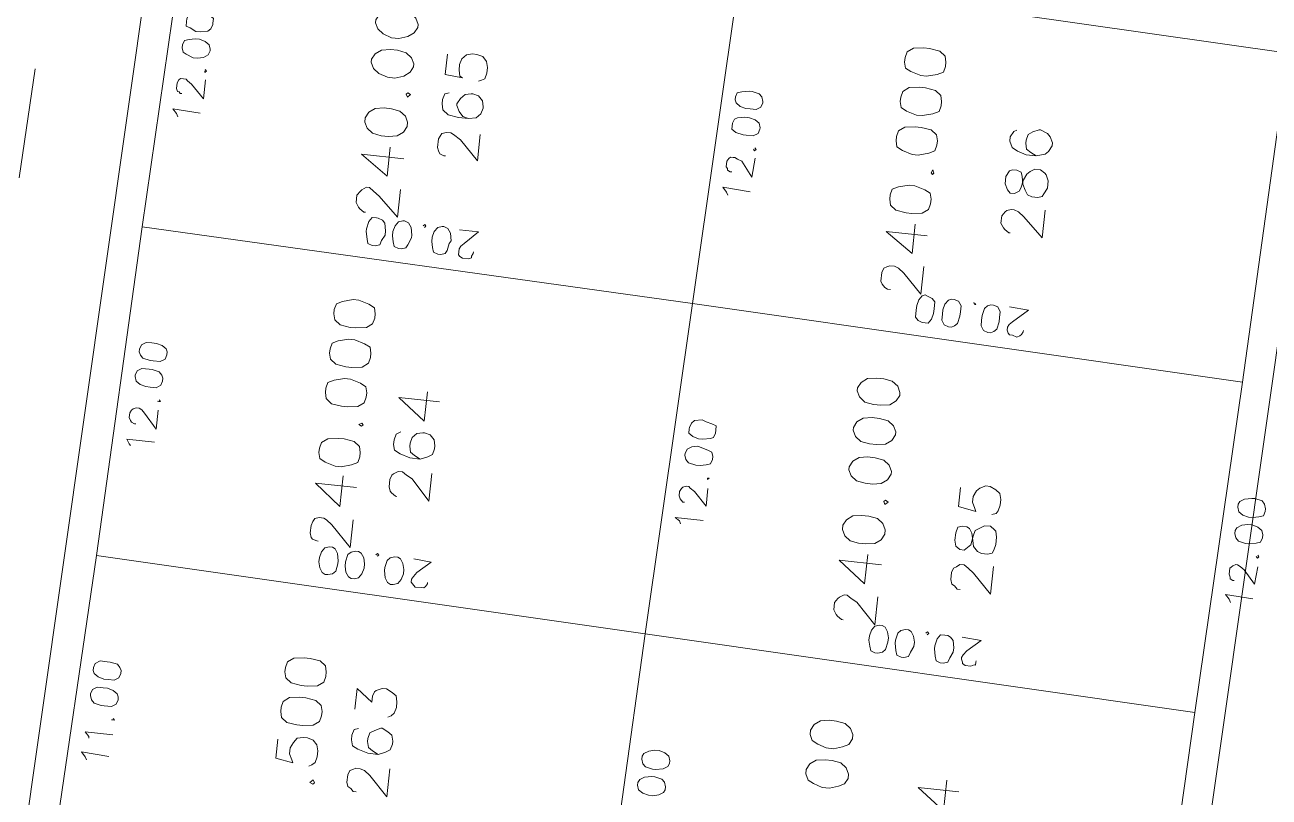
# Model space of a CAD drawing. Header units: metres. Extents: x -977055 to 805873, y -1033982 to 242021.
# Drawn here: x 2629.83 to 2674.87, y 870.24 to 898.19 of the extents above; entities that cross this region are included whole.
import ezdxf

# ---------------------------------------------------------------- set-up
doc = ezdxf.new("R2010")
doc.units = ezdxf.units.M
for name, color, linetype in [('PDF_acera', 7, 'Continuous'), ('PDF_areas por lote', 7, 'Continuous'), ('PDF_COTAS', 7, 'Continuous'), ('PDF_linea de centro', 7, 'Continuous'), ('PDF_LOTES', 7, 'Continuous'), ('PDF_No. lotes', 7, 'Continuous')]:
    doc.layers.add(name, color=color, linetype=linetype)

# ---------------------------------------------------------------- blocks, each defined once
blk = doc.blocks.new('CALLE')
at = {"layer": 'PDF_acera', "lineweight": 9}
blk.add_lwpolyline([(-75.188736, -210.83328), (-74.130336, -179.71632), (-75.400416, -178.361568), (-132.08832, -176.414112), (-133.443072, -177.684192), (-134.501472, -208.801152), (-133.231392, -210.155904), (-76.543488, -212.10336)], close=True, dxfattribs=at)
at = {"layer": 'PDF_areas por lote', "lineweight": 9}
for points in [[(-127.64304, -183.399552), (-128.193408, -183.399552), (-128.27808, -183.907584), (-128.193408, -183.865248), (-128.024064, -183.780576), (-127.85472, -183.780576), (-127.685376, -183.865248), (-127.558368, -183.94992), (-127.516032, -184.119264), (-127.516032, -184.246272), (-127.558368, -184.415616), (-127.685376, -184.542624), (-127.85472, -184.58496), (-128.024064, -184.58496), (-128.193408, -184.542624), (-128.27808, -184.457952), (-128.320416, -184.37328)], [(-121.843008, -183.94992), (-121.843008, -183.907584), (-121.800672, -183.780576), (-121.758336, -183.73824), (-121.631328, -183.695904), (-121.419648, -183.695904), (-121.29264, -183.73824), (-121.207968, -183.780576), (-121.165632, -183.907584), (-121.165632, -184.034592), (-121.207968, -184.119264), (-121.334976, -184.288608), (-121.92768, -184.881312), (-121.123296, -184.881312)], [(-120.191904, -184.881312), (-120.191904, -183.695904), (-120.784608, -184.457952), (-119.895552, -184.457952)], [(-112.275072, -184.288608), (-112.275072, -184.246272), (-112.1904, -184.119264), (-112.148064, -184.076928), (-112.021056, -183.992256), (-111.809376, -183.992256), (-111.682368, -184.076928), (-111.640032, -184.119264), (-111.55536, -184.246272), (-111.55536, -184.330944), (-111.640032, -184.457952), (-111.76704, -184.627296), (-112.317408, -185.22), (-111.513024, -185.22)], [(-110.623968, -185.22), (-110.623968, -183.992256), (-111.174336, -184.79664), (-110.327616, -184.79664)], [(-122.478048, -199.233216), (-122.478048, -199.19088), (-122.393376, -199.063872), (-122.35104, -199.021536), (-122.224032, -198.936864), (-122.012352, -198.936864), (-121.885344, -199.021536), (-121.843008, -199.063872), (-121.758336, -199.19088), (-121.758336, -199.275552), (-121.843008, -199.40256), (-121.92768, -199.571904), (-122.520384, -200.164608), (-121.716, -200.164608)], [(-120.784608, -200.164608), (-120.784608, -198.936864), (-121.377312, -199.741248), (-120.530592, -199.741248)], [(-112.867776, -199.571904), (-112.867776, -199.487232), (-112.82544, -199.40256), (-112.740768, -199.317888), (-112.656096, -199.275552), (-112.40208, -199.275552), (-112.275072, -199.317888), (-112.232736, -199.40256), (-112.1904, -199.487232), (-112.1904, -199.61424), (-112.232736, -199.741248), (-112.359744, -199.910592), (-112.910112, -200.46096), (-112.105728, -200.46096)], [(-111.216672, -200.46096), (-111.216672, -199.275552), (-111.76704, -200.079936), (-110.92032, -200.079936)]]:
    blk.add_lwpolyline(points, dxfattribs=at)
for points in [[(-126.838656, -183.399552), (-127.008, -183.441888), (-127.135008, -183.611232), (-127.177344, -183.907584), (-127.177344, -184.076928), (-127.135008, -184.37328), (-127.008, -184.542624), (-126.838656, -184.58496), (-126.711648, -184.58496), (-126.542304, -184.542624), (-126.415296, -184.37328), (-126.37296, -184.076928), (-126.37296, -183.907584), (-126.415296, -183.611232), (-126.542304, -183.441888), (-126.711648, -183.399552)], [(-125.695584, -183.399552), (-125.864928, -183.441888), (-125.991936, -183.611232), (-126.034272, -183.907584), (-126.034272, -184.076928), (-125.991936, -184.37328), (-125.864928, -184.542624), (-125.695584, -184.58496), (-125.568576, -184.58496), (-125.399232, -184.542624), (-125.272224, -184.37328), (-125.229888, -184.076928), (-125.229888, -183.907584), (-125.272224, -183.611232), (-125.399232, -183.441888), (-125.568576, -183.399552)], [(-119.302848, -183.695904), (-119.472192, -183.73824), (-119.556864, -183.907584), (-119.641536, -184.203936), (-119.641536, -184.37328), (-119.556864, -184.669632), (-119.472192, -184.838976), (-119.302848, -184.881312), (-119.17584, -184.881312), (-119.006496, -184.838976), (-118.879488, -184.669632), (-118.837152, -184.37328), (-118.837152, -184.203936), (-118.879488, -183.907584), (-119.006496, -183.73824), (-119.17584, -183.695904)], [(-117.567072, -183.695904), (-117.736416, -183.73824), (-117.863424, -183.907584), (-117.90576, -184.203936), (-117.90576, -184.37328), (-117.863424, -184.669632), (-117.736416, -184.838976), (-117.567072, -184.881312), (-117.440064, -184.881312), (-117.27072, -184.838976), (-117.186048, -184.669632), (-117.101376, -184.37328), (-117.101376, -184.203936), (-117.186048, -183.907584), (-117.27072, -183.73824), (-117.440064, -183.695904)], [(-116.424, -183.695904), (-116.593344, -183.73824), (-116.720352, -183.907584), (-116.762688, -184.203936), (-116.762688, -184.37328), (-116.720352, -184.669632), (-116.593344, -184.838976), (-116.424, -184.881312), (-116.296992, -184.881312), (-116.127648, -184.838976), (-116.042976, -184.669632), (-115.958304, -184.37328), (-115.958304, -184.203936), (-116.042976, -183.907584), (-116.127648, -183.73824), (-116.296992, -183.695904)], [(-115.280928, -183.695904), (-115.450272, -183.73824), (-115.57728, -183.907584), (-115.619616, -184.203936), (-115.619616, -184.37328), (-115.57728, -184.669632), (-115.450272, -184.838976), (-115.280928, -184.881312), (-115.15392, -184.881312), (-114.984576, -184.838976), (-114.899904, -184.669632), (-114.815232, -184.37328), (-114.815232, -184.203936), (-114.899904, -183.907584), (-114.984576, -183.73824), (-115.15392, -183.695904)], [(-109.692576, -183.992256), (-109.86192, -184.076928), (-109.988928, -184.246272), (-110.031264, -184.500288), (-110.031264, -184.711968), (-109.988928, -184.965984), (-109.86192, -185.135328), (-109.692576, -185.22), (-109.565568, -185.22), (-109.396224, -185.135328), (-109.269216, -184.965984), (-109.22688, -184.711968), (-109.22688, -184.500288), (-109.269216, -184.246272), (-109.396224, -184.076928), (-109.565568, -183.992256)], [(-107.9568, -183.992256), (-108.126144, -184.076928), (-108.253152, -184.246272), (-108.337824, -184.500288), (-108.337824, -184.711968), (-108.253152, -184.965984), (-108.126144, -185.135328), (-107.9568, -185.22), (-107.872128, -185.22), (-107.702784, -185.135328), (-107.575776, -184.965984), (-107.53344, -184.711968), (-107.53344, -184.500288), (-107.575776, -184.246272), (-107.702784, -184.076928), (-107.872128, -183.992256)], [(-106.813728, -183.992256), (-106.983072, -184.076928), (-107.11008, -184.246272), (-107.194752, -184.500288), (-107.194752, -184.711968), (-107.11008, -184.965984), (-106.983072, -185.135328), (-106.813728, -185.22), (-106.729056, -185.22), (-106.559712, -185.135328), (-106.432704, -184.965984), (-106.390368, -184.711968), (-106.390368, -184.500288), (-106.432704, -184.246272), (-106.559712, -184.076928), (-106.729056, -183.992256)], [(-128.786112, -184.457952), (-128.828448, -184.542624), (-128.786112, -184.58496), (-128.70144, -184.542624)], [(-118.371456, -184.754304), (-118.413792, -184.838976), (-118.371456, -184.881312), (-118.32912, -184.838976)], [(-108.761184, -185.092992), (-108.845856, -185.135328), (-108.761184, -185.22), (-108.718848, -185.135328)], [(-127.008, -198.640512), (-127.177344, -198.725184), (-127.262016, -198.894528), (-127.346688, -199.148544), (-127.346688, -199.360224), (-127.262016, -199.61424), (-127.177344, -199.783584), (-127.008, -199.868256), (-126.880992, -199.868256), (-126.711648, -199.783584), (-126.58464, -199.61424), (-126.542304, -199.360224), (-126.542304, -199.148544), (-126.58464, -198.894528), (-126.711648, -198.725184), (-126.880992, -198.640512)], [(-125.864928, -198.640512), (-126.034272, -198.725184), (-126.118944, -198.894528), (-126.203616, -199.148544), (-126.203616, -199.360224), (-126.118944, -199.61424), (-126.034272, -199.783584), (-125.864928, -199.868256), (-125.73792, -199.868256), (-125.568576, -199.783584), (-125.441568, -199.61424), (-125.399232, -199.360224), (-125.399232, -199.148544), (-125.441568, -198.894528), (-125.568576, -198.725184), (-125.73792, -198.640512)], [(-119.895552, -198.936864), (-120.064896, -199.021536), (-120.191904, -199.19088), (-120.23424, -199.444896), (-120.23424, -199.656576), (-120.191904, -199.910592), (-120.064896, -200.079936), (-119.895552, -200.164608), (-119.768544, -200.164608), (-119.5992, -200.079936), (-119.472192, -199.910592), (-119.429856, -199.656576), (-119.429856, -199.444896), (-119.472192, -199.19088), (-119.5992, -199.021536), (-119.768544, -198.936864)], [(-118.159776, -198.936864), (-118.32912, -199.021536), (-118.456128, -199.19088), (-118.498464, -199.444896), (-118.498464, -199.656576), (-118.456128, -199.910592), (-118.32912, -200.079936), (-118.159776, -200.164608), (-118.075104, -200.164608), (-117.90576, -200.079936), (-117.778752, -199.910592), (-117.736416, -199.656576), (-117.736416, -199.444896), (-117.778752, -199.19088), (-117.90576, -199.021536), (-118.075104, -198.936864)], [(-117.016704, -198.936864), (-117.186048, -199.021536), (-117.313056, -199.19088), (-117.355392, -199.444896), (-117.355392, -199.656576), (-117.313056, -199.910592), (-117.186048, -200.079936), (-117.016704, -200.164608), (-116.932032, -200.164608), (-116.762688, -200.079936), (-116.63568, -199.910592), (-116.593344, -199.656576), (-116.593344, -199.444896), (-116.63568, -199.19088), (-116.762688, -199.021536), (-116.932032, -198.936864)], [(-115.873632, -198.936864), (-116.042976, -199.021536), (-116.169984, -199.19088), (-116.21232, -199.444896), (-116.21232, -199.656576), (-116.169984, -199.910592), (-116.042976, -200.079936), (-115.873632, -200.164608), (-115.78896, -200.164608), (-115.619616, -200.079936), (-115.492608, -199.910592), (-115.450272, -199.656576), (-115.450272, -199.444896), (-115.492608, -199.19088), (-115.619616, -199.021536), (-115.78896, -198.936864)], [(-110.28528, -199.275552), (-110.454624, -199.317888), (-110.581632, -199.487232), (-110.623968, -199.783584), (-110.623968, -199.952928), (-110.581632, -200.24928), (-110.454624, -200.418624), (-110.28528, -200.46096), (-110.158272, -200.46096), (-109.988928, -200.418624), (-109.904256, -200.24928), (-109.819584, -199.952928), (-109.819584, -199.783584), (-109.904256, -199.487232), (-109.988928, -199.317888), (-110.158272, -199.275552)], [(-108.59184, -199.275552), (-108.761184, -199.317888), (-108.845856, -199.487232), (-108.930528, -199.783584), (-108.930528, -199.952928), (-108.845856, -200.24928), (-108.761184, -200.418624), (-108.59184, -200.46096), (-108.464832, -200.46096), (-108.295488, -200.418624), (-108.16848, -200.24928), (-108.126144, -199.952928), (-108.126144, -199.783584), (-108.16848, -199.487232), (-108.295488, -199.317888), (-108.464832, -199.275552)], [(-107.448768, -199.275552), (-107.618112, -199.317888), (-107.702784, -199.487232), (-107.787456, -199.783584), (-107.787456, -199.952928), (-107.702784, -200.24928), (-107.618112, -200.418624), (-107.448768, -200.46096), (-107.32176, -200.46096), (-107.152416, -200.418624), (-107.025408, -200.24928), (-106.983072, -199.952928), (-106.983072, -199.783584), (-107.025408, -199.487232), (-107.152416, -199.317888), (-107.32176, -199.275552)], [(-106.305696, -199.275552), (-106.47504, -199.317888), (-106.559712, -199.487232), (-106.644384, -199.783584), (-106.644384, -199.952928), (-106.559712, -200.24928), (-106.47504, -200.418624), (-106.305696, -200.46096), (-106.178688, -200.46096), (-106.009344, -200.418624), (-105.882336, -200.24928), (-105.84, -199.952928), (-105.84, -199.783584), (-105.882336, -199.487232), (-106.009344, -199.317888), (-106.178688, -199.275552)], [(-118.96416, -200.0376), (-119.048832, -200.079936), (-118.96416, -200.164608), (-118.921824, -200.079936)], [(-109.396224, -200.376288), (-109.43856, -200.418624), (-109.396224, -200.46096), (-109.311552, -200.418624)]]:
    blk.add_lwpolyline(points, close=True, dxfattribs=at)
at = {"layer": 'PDF_COTAS', "lineweight": 9}
for points in [[(-128.828448, -177.980544), (-128.743776, -177.938208), (-128.616768, -177.8112), (-128.659104, -178.615584)], [(-128.193408, -177.980544), (-128.151072, -177.980544), (-128.024064, -177.853536), (-128.024064, -178.65792)], [(-119.683872, -178.276896), (-119.641536, -178.23456), (-119.514528, -178.149888), (-119.514528, -178.954272)], [(-119.048832, -178.361568), (-119.048832, -178.319232), (-119.006496, -178.23456), (-118.96416, -178.192224), (-118.879488, -178.149888), (-118.75248, -178.149888), (-118.667808, -178.192224), (-118.625472, -178.23456), (-118.583136, -178.319232), (-118.583136, -178.403904), (-118.625472, -178.488576), (-118.710144, -178.573248), (-119.133504, -178.954272), (-118.583136, -178.954272)], [(-127.600704, -178.573248), (-127.600704, -178.615584), (-127.600704, -178.65792), (-127.558368, -178.615584)], [(-110.115936, -178.615584), (-110.031264, -178.573248), (-109.904256, -178.44624), (-109.946592, -179.250624)], [(-109.43856, -178.65792), (-109.43856, -178.615584), (-109.396224, -178.573248), (-109.396224, -178.530912), (-109.311552, -178.488576), (-109.142208, -178.488576), (-109.057536, -178.530912), (-109.0152, -178.573248), (-109.0152, -178.65792), (-109.0152, -178.742592), (-109.057536, -178.784928), (-109.142208, -178.911936), (-109.523232, -179.29296), (-108.972864, -179.29296)], [(-118.32912, -178.911936), (-118.32912, -178.954272), (-118.32912, -178.996608), (-118.286784, -178.954272)], [(-108.718848, -179.250624), (-108.761184, -179.250624), (-108.718848, -179.29296), (-108.676512, -179.250624)], [(-120.784608, -210.282912), (-120.699936, -210.240576), (-120.572928, -210.113568), (-120.615264, -210.917952)], [(-120.149568, -210.325248), (-120.149568, -210.282912), (-120.107232, -210.19824), (-120.064896, -210.19824), (-119.980224, -210.155904), (-119.81088, -210.155904), (-119.768544, -210.19824), (-119.726208, -210.240576), (-119.683872, -210.325248), (-119.683872, -210.367584), (-119.726208, -210.452256), (-119.81088, -210.579264), (-120.191904, -210.917952), (-119.683872, -210.960288)], [(-119.38752, -210.875616), (-119.429856, -210.917952), (-119.38752, -210.960288), (-119.345184, -210.917952)]]:
    blk.add_lwpolyline(points, dxfattribs=at)
for points in [[(-126.965664, -177.895872), (-127.092672, -177.938208), (-127.177344, -178.02288), (-127.21968, -178.23456), (-127.21968, -178.319232), (-127.21968, -178.530912), (-127.135008, -178.65792), (-127.008, -178.700256), (-126.923328, -178.700256), (-126.838656, -178.65792), (-126.753984, -178.530912), (-126.711648, -178.361568), (-126.711648, -178.23456), (-126.711648, -178.065216), (-126.79632, -177.938208), (-126.923328, -177.895872)], [(-126.245952, -177.895872), (-126.330624, -177.938208), (-126.415296, -178.065216), (-126.457632, -178.23456), (-126.457632, -178.361568), (-126.457632, -178.530912), (-126.37296, -178.65792), (-126.245952, -178.700256), (-126.16128, -178.700256), (-126.076608, -178.65792), (-125.991936, -178.573248), (-125.9496, -178.361568), (-125.9496, -178.276896), (-125.9496, -178.065216), (-126.034272, -177.938208), (-126.16128, -177.895872)], [(-117.69408, -178.192224), (-117.821088, -178.23456), (-117.90576, -178.361568), (-117.948096, -178.530912), (-117.948096, -178.65792), (-117.948096, -178.827264), (-117.863424, -178.954272), (-117.736416, -178.996608), (-117.651744, -178.996608), (-117.567072, -178.954272), (-117.4824, -178.8696), (-117.440064, -178.65792), (-117.440064, -178.573248), (-117.440064, -178.361568), (-117.524736, -178.23456), (-117.651744, -178.192224)], [(-116.974368, -178.23456), (-117.05904, -178.276896), (-117.143712, -178.361568), (-117.186048, -178.573248), (-117.186048, -178.65792), (-117.186048, -178.8696), (-117.101376, -178.996608), (-116.974368, -179.038944), (-116.889696, -179.038944), (-116.805024, -178.996608), (-116.720352, -178.8696), (-116.678016, -178.700256), (-116.678016, -178.573248), (-116.678016, -178.403904), (-116.762688, -178.276896), (-116.889696, -178.23456)], [(-108.126144, -178.530912), (-108.253152, -178.573248), (-108.295488, -178.65792), (-108.38016, -178.8696), (-108.38016, -178.996608), (-108.337824, -179.165952), (-108.253152, -179.29296), (-108.126144, -179.335296), (-108.083808, -179.335296), (-107.9568, -179.29296), (-107.872128, -179.165952), (-107.829792, -178.996608), (-107.829792, -178.8696), (-107.872128, -178.700256), (-107.914464, -178.573248), (-108.041472, -178.530912)], [(-107.364096, -178.573248), (-107.491104, -178.573248), (-107.53344, -178.700256), (-107.618112, -178.8696), (-107.618112, -178.996608), (-107.575776, -179.208288), (-107.491104, -179.29296), (-107.364096, -179.335296), (-107.32176, -179.335296), (-107.194752, -179.335296), (-107.11008, -179.208288), (-107.067744, -179.038944), (-107.067744, -178.911936), (-107.11008, -178.700256), (-107.152416, -178.615584), (-107.279424, -178.573248)], [(-122.7744, -184.330944), (-122.732064, -184.457952), (-122.647392, -184.542624), (-122.435712, -184.58496), (-122.35104, -184.58496), (-122.13936, -184.542624), (-122.012352, -184.457952), (-121.970016, -184.37328), (-121.970016, -184.288608), (-122.012352, -184.1616), (-122.13936, -184.076928), (-122.308704, -184.034592), (-122.435712, -184.034592), (-122.605056, -184.076928), (-122.732064, -184.1616), (-122.7744, -184.246272)], [(-122.7744, -184.330944), (-122.732064, -184.457952), (-122.647392, -184.542624), (-122.435712, -184.58496), (-122.35104, -184.58496), (-122.13936, -184.542624), (-122.012352, -184.457952), (-121.970016, -184.37328), (-121.970016, -184.288608), (-122.012352, -184.1616), (-122.13936, -184.076928), (-122.308704, -184.034592), (-122.435712, -184.034592), (-122.605056, -184.076928), (-122.732064, -184.1616), (-122.7744, -184.246272)], [(-113.206464, -184.669632), (-113.164128, -184.79664), (-113.03712, -184.838976), (-112.867776, -184.923648), (-112.740768, -184.923648), (-112.529088, -184.881312), (-112.444416, -184.79664), (-112.40208, -184.669632), (-112.40208, -184.627296), (-112.40208, -184.500288), (-112.529088, -184.415616), (-112.740768, -184.37328), (-112.82544, -184.37328), (-113.03712, -184.415616), (-113.164128, -184.457952), (-113.206464, -184.58496)], [(-113.206464, -184.669632), (-113.164128, -184.79664), (-113.03712, -184.838976), (-112.867776, -184.923648), (-112.740768, -184.923648), (-112.529088, -184.881312), (-112.444416, -184.79664), (-112.40208, -184.669632), (-112.40208, -184.627296), (-112.40208, -184.500288), (-112.529088, -184.415616), (-112.740768, -184.37328), (-112.82544, -184.37328), (-113.03712, -184.415616), (-113.164128, -184.457952), (-113.206464, -184.58496)], [(-122.816736, -185.092992), (-122.7744, -185.22), (-122.647392, -185.304672), (-122.478048, -185.347008), (-122.35104, -185.347008), (-122.181696, -185.304672), (-122.054688, -185.22), (-122.012352, -185.135328), (-122.012352, -185.050656), (-122.054688, -184.923648), (-122.13936, -184.838976), (-122.35104, -184.79664), (-122.478048, -184.79664), (-122.647392, -184.838976), (-122.7744, -184.923648), (-122.816736, -185.00832)], [(-122.816736, -185.092992), (-122.7744, -185.22), (-122.647392, -185.304672), (-122.478048, -185.347008), (-122.35104, -185.347008), (-122.181696, -185.304672), (-122.054688, -185.22), (-122.012352, -185.135328), (-122.012352, -185.050656), (-122.054688, -184.923648), (-122.13936, -184.838976), (-122.35104, -184.79664), (-122.478048, -184.79664), (-122.647392, -184.838976), (-122.7744, -184.923648), (-122.816736, -185.00832)], [(-113.206464, -185.43168), (-113.164128, -185.558688), (-113.079456, -185.601024), (-112.867776, -185.685696), (-112.783104, -185.685696), (-112.571424, -185.64336), (-112.444416, -185.558688), (-112.40208, -185.43168), (-112.40208, -185.389344), (-112.444416, -185.262336), (-112.571424, -185.177664), (-112.740768, -185.135328), (-112.867776, -185.135328), (-113.03712, -185.177664), (-113.164128, -185.22), (-113.206464, -185.347008)], [(-113.206464, -185.43168), (-113.164128, -185.558688), (-113.079456, -185.601024), (-112.867776, -185.685696), (-112.783104, -185.685696), (-112.571424, -185.64336), (-112.444416, -185.558688), (-112.40208, -185.43168), (-112.40208, -185.389344), (-112.444416, -185.262336), (-112.571424, -185.177664), (-112.740768, -185.135328), (-112.867776, -185.135328), (-113.03712, -185.177664), (-113.164128, -185.22), (-113.206464, -185.347008)], [(-122.054688, -185.64336), (-122.012352, -185.685696), (-122.054688, -185.728032), (-122.097024, -185.685696), (-122.054688, -185.728032), (-122.012352, -185.685696)], [(-122.859072, -186.236064), (-122.816736, -186.363072), (-122.689728, -186.447744), (-122.520384, -186.49008), (-122.393376, -186.49008), (-122.224032, -186.447744), (-122.097024, -186.363072), (-122.054688, -186.2784), (-122.054688, -186.193728), (-122.097024, -186.06672), (-122.181696, -185.982048), (-122.393376, -185.939712), (-122.478048, -185.939712), (-122.689728, -185.982048), (-122.816736, -186.06672), (-122.859072, -186.151392)], [(-122.859072, -186.236064), (-122.816736, -186.363072), (-122.689728, -186.447744), (-122.520384, -186.49008), (-122.393376, -186.49008), (-122.224032, -186.447744), (-122.097024, -186.363072), (-122.054688, -186.2784), (-122.054688, -186.193728), (-122.097024, -186.06672), (-122.181696, -185.982048), (-122.393376, -185.939712), (-122.478048, -185.939712), (-122.689728, -185.982048), (-122.816736, -186.06672), (-122.859072, -186.151392)], [(-112.486752, -185.982048), (-112.444416, -186.024384), (-112.486752, -186.06672), (-112.529088, -186.024384), (-112.486752, -186.06672), (-112.444416, -186.024384)], [(-113.2488, -186.574752), (-113.206464, -186.70176), (-113.121792, -186.744096), (-112.910112, -186.786432), (-112.82544, -186.828768), (-112.61376, -186.786432), (-112.486752, -186.70176), (-112.444416, -186.574752), (-112.444416, -186.532416), (-112.486752, -186.405408), (-112.61376, -186.320736), (-112.783104, -186.2784), (-112.910112, -186.2784), (-113.079456, -186.320736), (-113.206464, -186.363072), (-113.2488, -186.49008)], [(-113.2488, -186.574752), (-113.206464, -186.70176), (-113.121792, -186.744096), (-112.910112, -186.786432), (-112.82544, -186.828768), (-112.61376, -186.786432), (-112.486752, -186.70176), (-112.444416, -186.574752), (-112.444416, -186.532416), (-112.486752, -186.405408), (-112.61376, -186.320736), (-112.783104, -186.2784), (-112.910112, -186.2784), (-113.079456, -186.320736), (-113.206464, -186.363072), (-113.2488, -186.49008)], [(-122.054688, -186.744096), (-122.097024, -187.252128), (-122.435712, -186.871104), (-122.56272, -186.786432), (-122.647392, -186.744096), (-122.732064, -186.744096), (-122.7744, -186.786432), (-122.816736, -186.828768), (-122.859072, -186.871104), (-122.859072, -187.040448), (-122.859072, -187.12512), (-122.816736, -187.167456), (-122.732064, -187.209792), (-122.689728, -187.209792), (-122.732064, -187.209792), (-122.816736, -187.167456), (-122.859072, -187.12512), (-122.859072, -187.040448), (-122.859072, -186.871104), (-122.816736, -186.828768), (-122.7744, -186.786432), (-122.732064, -186.744096), (-122.647392, -186.744096), (-122.56272, -186.786432), (-122.435712, -186.871104), (-122.097024, -187.252128)], [(-112.486752, -187.040448), (-112.486752, -187.590816), (-112.867776, -187.209792), (-112.952448, -187.12512), (-113.03712, -187.082784), (-113.121792, -187.082784), (-113.206464, -187.082784), (-113.2488, -187.12512), (-113.291136, -187.209792), (-113.291136, -187.379136), (-113.2488, -187.463808), (-113.206464, -187.463808), (-113.121792, -187.506144), (-113.079456, -187.506144), (-113.121792, -187.506144), (-113.206464, -187.463808), (-113.2488, -187.463808), (-113.291136, -187.379136), (-113.291136, -187.209792), (-113.2488, -187.12512), (-113.206464, -187.082784), (-113.121792, -187.082784), (-113.03712, -187.082784), (-112.952448, -187.12512), (-112.867776, -187.209792), (-112.486752, -187.590816)], [(-127.85472, -193.856544), (-127.981728, -193.89888), (-128.0664, -194.025888), (-128.108736, -194.195232), (-128.108736, -194.32224), (-128.0664, -194.491584), (-127.981728, -194.618592), (-127.897056, -194.660928), (-127.812384, -194.660928), (-127.685376, -194.618592), (-127.600704, -194.53392), (-127.558368, -194.32224), (-127.558368, -194.237568), (-127.600704, -194.025888), (-127.685376, -193.89888), (-127.770048, -193.856544)], [(-127.85472, -193.856544), (-127.981728, -193.89888), (-128.0664, -194.025888), (-128.108736, -194.195232), (-128.108736, -194.32224), (-128.0664, -194.491584), (-127.981728, -194.618592), (-127.897056, -194.660928), (-127.812384, -194.660928), (-127.685376, -194.618592), (-127.600704, -194.53392), (-127.558368, -194.32224), (-127.558368, -194.237568), (-127.600704, -194.025888), (-127.685376, -193.89888), (-127.770048, -193.856544)], [(-127.092672, -193.89888), (-127.21968, -193.941216), (-127.304352, -194.025888), (-127.346688, -194.237568), (-127.346688, -194.32224), (-127.304352, -194.53392), (-127.21968, -194.660928), (-127.135008, -194.703264), (-127.050336, -194.703264), (-126.923328, -194.660928), (-126.838656, -194.53392), (-126.79632, -194.364576), (-126.79632, -194.237568), (-126.838656, -194.068224), (-126.923328, -193.941216), (-127.008, -193.89888)], [(-127.092672, -193.89888), (-127.21968, -193.941216), (-127.304352, -194.025888), (-127.346688, -194.237568), (-127.346688, -194.32224), (-127.304352, -194.53392), (-127.21968, -194.660928), (-127.135008, -194.703264), (-127.050336, -194.703264), (-126.923328, -194.660928), (-126.838656, -194.53392), (-126.79632, -194.364576), (-126.79632, -194.237568), (-126.838656, -194.068224), (-126.923328, -193.941216), (-127.008, -193.89888)], [(-120.064896, -194.914944), (-120.064896, -194.11056), (-120.149568, -194.237568), (-120.23424, -194.279904), (-120.149568, -194.237568), (-120.064896, -194.11056)], [(-119.133504, -194.95728), (-119.641536, -194.95728), (-119.260512, -194.576256), (-119.17584, -194.449248), (-119.133504, -194.406912), (-119.133504, -194.32224), (-119.17584, -194.237568), (-119.218176, -194.195232), (-119.302848, -194.152896), (-119.429856, -194.152896), (-119.514528, -194.195232), (-119.556864, -194.237568), (-119.5992, -194.279904), (-119.5992, -194.32224), (-119.5992, -194.279904), (-119.556864, -194.237568), (-119.514528, -194.195232), (-119.429856, -194.152896), (-119.302848, -194.152896), (-119.218176, -194.195232), (-119.17584, -194.237568), (-119.133504, -194.32224), (-119.133504, -194.406912), (-119.17584, -194.449248), (-119.260512, -194.576256), (-119.641536, -194.95728)], [(-118.244448, -194.195232), (-118.371456, -194.237568), (-118.456128, -194.32224), (-118.498464, -194.53392), (-118.498464, -194.660928), (-118.456128, -194.830272), (-118.413792, -194.95728), (-118.286784, -194.999616), (-118.202112, -194.999616), (-118.075104, -194.95728), (-118.032768, -194.830272), (-117.990432, -194.660928), (-117.948096, -194.53392), (-117.990432, -194.364576), (-118.075104, -194.237568), (-118.202112, -194.195232)], [(-118.244448, -194.195232), (-118.371456, -194.237568), (-118.456128, -194.32224), (-118.498464, -194.53392), (-118.498464, -194.660928), (-118.456128, -194.830272), (-118.413792, -194.95728), (-118.286784, -194.999616), (-118.202112, -194.999616), (-118.075104, -194.95728), (-118.032768, -194.830272), (-117.990432, -194.660928), (-117.948096, -194.53392), (-117.990432, -194.364576), (-118.075104, -194.237568), (-118.202112, -194.195232)], [(-117.4824, -194.237568), (-117.609408, -194.237568), (-117.69408, -194.364576), (-117.736416, -194.53392), (-117.736416, -194.660928), (-117.69408, -194.872608), (-117.651744, -194.95728), (-117.524736, -194.999616), (-117.440064, -194.999616), (-117.313056, -194.999616), (-117.27072, -194.872608), (-117.228384, -194.703264), (-117.186048, -194.576256), (-117.228384, -194.364576), (-117.313056, -194.279904), (-117.440064, -194.237568)], [(-117.4824, -194.237568), (-117.609408, -194.237568), (-117.69408, -194.364576), (-117.736416, -194.53392), (-117.736416, -194.660928), (-117.69408, -194.872608), (-117.651744, -194.95728), (-117.524736, -194.999616), (-117.440064, -194.999616), (-117.313056, -194.999616), (-117.27072, -194.872608), (-117.228384, -194.703264), (-117.186048, -194.576256), (-117.228384, -194.364576), (-117.313056, -194.279904), (-117.440064, -194.237568)], [(-110.49696, -195.253632), (-110.454624, -194.449248), (-110.581632, -194.576256), (-110.666304, -194.618592), (-110.581632, -194.576256), (-110.454624, -194.449248)], [(-109.523232, -195.295968), (-110.0736, -195.253632), (-109.65024, -194.914944), (-109.607904, -194.787936), (-109.565568, -194.703264), (-109.565568, -194.660928), (-109.565568, -194.576256), (-109.607904, -194.53392), (-109.692576, -194.491584), (-109.86192, -194.491584), (-109.904256, -194.53392), (-109.946592, -194.53392), (-109.988928, -194.618592), (-109.988928, -194.660928), (-109.988928, -194.618592), (-109.946592, -194.53392), (-109.904256, -194.53392), (-109.86192, -194.491584), (-109.692576, -194.491584), (-109.607904, -194.53392), (-109.565568, -194.576256), (-109.565568, -194.660928), (-109.565568, -194.703264), (-109.607904, -194.787936), (-109.65024, -194.914944), (-110.0736, -195.253632)], [(-108.676512, -194.53392), (-108.761184, -194.53392), (-108.845856, -194.660928), (-108.888192, -194.872608), (-108.888192, -194.95728), (-108.888192, -195.16896), (-108.80352, -195.295968), (-108.676512, -195.338304), (-108.634176, -195.338304), (-108.507168, -195.295968), (-108.422496, -195.16896), (-108.38016, -194.999616), (-108.38016, -194.872608), (-108.422496, -194.660928), (-108.464832, -194.576256), (-108.59184, -194.53392)], [(-108.676512, -194.53392), (-108.761184, -194.53392), (-108.845856, -194.660928), (-108.888192, -194.872608), (-108.888192, -194.95728), (-108.888192, -195.16896), (-108.80352, -195.295968), (-108.676512, -195.338304), (-108.634176, -195.338304), (-108.507168, -195.295968), (-108.422496, -195.16896), (-108.38016, -194.999616), (-108.38016, -194.872608), (-108.422496, -194.660928), (-108.464832, -194.576256), (-108.59184, -194.53392)], [(-107.914464, -194.53392), (-107.999136, -194.576256), (-108.083808, -194.703264), (-108.126144, -194.872608), (-108.126144, -194.999616), (-108.126144, -195.16896), (-108.041472, -195.295968), (-107.914464, -195.338304), (-107.872128, -195.338304), (-107.74512, -195.295968), (-107.660448, -195.211296), (-107.618112, -194.999616), (-107.618112, -194.914944), (-107.660448, -194.703264), (-107.702784, -194.576256), (-107.829792, -194.53392)], [(-107.914464, -194.53392), (-107.999136, -194.576256), (-108.083808, -194.703264), (-108.126144, -194.872608), (-108.126144, -194.999616), (-108.126144, -195.16896), (-108.041472, -195.295968), (-107.914464, -195.338304), (-107.872128, -195.338304), (-107.74512, -195.295968), (-107.660448, -195.211296), (-107.618112, -194.999616), (-107.618112, -194.914944), (-107.660448, -194.703264), (-107.702784, -194.576256), (-107.829792, -194.53392)], [(-118.837152, -194.914944), (-118.879488, -194.914944), (-118.837152, -194.95728)], [(-118.837152, -194.914944), (-118.879488, -194.914944), (-118.837152, -194.95728)], [(-109.22688, -195.253632), (-109.269216, -195.295968), (-109.311552, -195.253632), (-109.269216, -195.211296), (-109.311552, -195.253632), (-109.269216, -195.295968)], [(-123.324768, -200.333952), (-123.282432, -200.46096), (-123.19776, -200.545632), (-122.98608, -200.587968), (-122.859072, -200.587968), (-122.689728, -200.545632), (-122.56272, -200.46096), (-122.520384, -200.376288), (-122.520384, -200.291616), (-122.56272, -200.164608), (-122.689728, -200.079936), (-122.859072, -200.0376), (-122.98608, -200.0376), (-123.155424, -200.079936), (-123.282432, -200.122272), (-123.324768, -200.24928)], [(-123.324768, -200.333952), (-123.282432, -200.46096), (-123.19776, -200.545632), (-122.98608, -200.587968), (-122.859072, -200.587968), (-122.689728, -200.545632), (-122.56272, -200.46096), (-122.520384, -200.376288), (-122.520384, -200.291616), (-122.56272, -200.164608), (-122.689728, -200.079936), (-122.859072, -200.0376), (-122.98608, -200.0376), (-123.155424, -200.079936), (-123.282432, -200.122272), (-123.324768, -200.24928)], [(-113.714496, -200.67264), (-113.714496, -200.757312), (-113.587488, -200.841984), (-113.418144, -200.88432), (-113.291136, -200.88432), (-113.079456, -200.88432), (-112.994784, -200.799648), (-112.952448, -200.67264), (-112.910112, -200.587968), (-112.952448, -200.503296), (-113.079456, -200.418624), (-113.2488, -200.376288), (-113.375808, -200.376288), (-113.587488, -200.376288), (-113.67216, -200.46096), (-113.714496, -200.587968)], [(-113.714496, -200.67264), (-113.714496, -200.757312), (-113.587488, -200.841984), (-113.418144, -200.88432), (-113.291136, -200.88432), (-113.079456, -200.88432), (-112.994784, -200.799648), (-112.952448, -200.67264), (-112.910112, -200.587968), (-112.952448, -200.503296), (-113.079456, -200.418624), (-113.2488, -200.376288), (-113.375808, -200.376288), (-113.587488, -200.376288), (-113.67216, -200.46096), (-113.714496, -200.587968)], [(-123.367104, -201.096), (-123.324768, -201.223008), (-123.19776, -201.265344), (-123.028416, -201.350016), (-122.901408, -201.350016), (-122.732064, -201.30768), (-122.605056, -201.223008), (-122.56272, -201.138336), (-122.56272, -201.053664), (-122.605056, -200.926656), (-122.689728, -200.841984), (-122.901408, -200.799648), (-122.98608, -200.799648), (-123.19776, -200.841984), (-123.324768, -200.88432), (-123.367104, -201.011328)], [(-123.367104, -201.096), (-123.324768, -201.223008), (-123.19776, -201.265344), (-123.028416, -201.350016), (-122.901408, -201.350016), (-122.732064, -201.30768), (-122.605056, -201.223008), (-122.56272, -201.138336), (-122.56272, -201.053664), (-122.605056, -200.926656), (-122.689728, -200.841984), (-122.901408, -200.799648), (-122.98608, -200.799648), (-123.19776, -200.841984), (-123.324768, -200.88432), (-123.367104, -201.011328)], [(-113.756832, -201.434688), (-113.714496, -201.51936), (-113.629824, -201.604032), (-113.418144, -201.646368), (-113.291136, -201.646368), (-113.121792, -201.646368), (-112.994784, -201.561696), (-112.952448, -201.434688), (-112.952448, -201.350016), (-112.994784, -201.265344), (-113.121792, -201.180672), (-113.291136, -201.138336), (-113.418144, -201.138336), (-113.587488, -201.138336), (-113.714496, -201.223008), (-113.756832, -201.350016)], [(-113.756832, -201.434688), (-113.714496, -201.51936), (-113.629824, -201.604032), (-113.418144, -201.646368), (-113.291136, -201.646368), (-113.121792, -201.646368), (-112.994784, -201.561696), (-112.952448, -201.434688), (-112.952448, -201.350016), (-112.994784, -201.265344), (-113.121792, -201.180672), (-113.291136, -201.138336), (-113.418144, -201.138336), (-113.587488, -201.138336), (-113.714496, -201.223008), (-113.756832, -201.350016)], [(-122.605056, -201.646368), (-122.56272, -201.688704), (-122.605056, -201.73104), (-122.647392, -201.688704), (-122.605056, -201.73104), (-122.56272, -201.688704)], [(-123.40944, -202.239072), (-123.367104, -202.36608), (-123.240096, -202.408416), (-123.070752, -202.493088), (-122.943744, -202.493088), (-122.732064, -202.450752), (-122.647392, -202.36608), (-122.605056, -202.281408), (-122.605056, -202.196736), (-122.605056, -202.069728), (-122.732064, -201.985056), (-122.943744, -201.94272), (-123.028416, -201.94272), (-123.240096, -201.985056), (-123.367104, -202.027392), (-123.40944, -202.1544)], [(-123.40944, -202.239072), (-123.367104, -202.36608), (-123.240096, -202.408416), (-123.070752, -202.493088), (-122.943744, -202.493088), (-122.732064, -202.450752), (-122.647392, -202.36608), (-122.605056, -202.281408), (-122.605056, -202.196736), (-122.605056, -202.069728), (-122.732064, -201.985056), (-122.943744, -201.94272), (-123.028416, -201.94272), (-123.240096, -201.985056), (-123.367104, -202.027392), (-123.40944, -202.1544)], [(-113.799168, -202.57776), (-113.756832, -202.662432), (-113.67216, -202.747104), (-113.46048, -202.78944), (-113.333472, -202.78944), (-113.164128, -202.78944), (-113.03712, -202.704768), (-112.994784, -202.57776), (-112.994784, -202.493088), (-113.03712, -202.408416), (-113.121792, -202.323744), (-113.333472, -202.281408), (-113.46048, -202.281408), (-113.629824, -202.281408), (-113.756832, -202.36608), (-113.799168, -202.493088)], [(-113.799168, -202.57776), (-113.756832, -202.662432), (-113.67216, -202.747104), (-113.46048, -202.78944), (-113.333472, -202.78944), (-113.164128, -202.78944), (-113.03712, -202.704768), (-112.994784, -202.57776), (-112.994784, -202.493088), (-113.03712, -202.408416), (-113.121792, -202.323744), (-113.333472, -202.281408), (-113.46048, -202.281408), (-113.629824, -202.281408), (-113.756832, -202.36608), (-113.799168, -202.493088)], [(-112.994784, -201.985056), (-112.994784, -202.027392), (-113.03712, -202.069728), (-113.03712, -202.027392), (-113.03712, -202.069728), (-112.994784, -202.027392)], [(-122.605056, -202.704768), (-122.647392, -203.255136), (-122.98608, -202.874112), (-123.113088, -202.78944), (-123.19776, -202.747104), (-123.240096, -202.747104), (-123.324768, -202.78944), (-123.367104, -202.78944), (-123.40944, -202.874112), (-123.40944, -203.043456), (-123.367104, -203.128128), (-123.367104, -203.170464), (-123.282432, -203.170464), (-123.240096, -203.170464), (-123.282432, -203.170464), (-123.367104, -203.170464), (-123.367104, -203.128128), (-123.40944, -203.043456), (-123.40944, -202.874112), (-123.367104, -202.78944), (-123.324768, -202.78944), (-123.240096, -202.747104), (-123.19776, -202.747104), (-123.113088, -202.78944), (-122.98608, -202.874112), (-122.647392, -203.255136)], [(-112.994784, -203.043456), (-113.03712, -203.593824), (-113.418144, -203.170464), (-113.502816, -203.085792), (-113.587488, -203.043456), (-113.67216, -203.043456), (-113.756832, -203.085792), (-113.799168, -203.128128), (-113.799168, -203.2128), (-113.841504, -203.339808), (-113.799168, -203.42448), (-113.756832, -203.466816), (-113.67216, -203.509152), (-113.629824, -203.509152), (-113.67216, -203.509152), (-113.756832, -203.466816), (-113.799168, -203.42448), (-113.841504, -203.339808), (-113.799168, -203.2128), (-113.799168, -203.128128), (-113.756832, -203.085792), (-113.67216, -203.043456), (-113.587488, -203.043456), (-113.502816, -203.085792), (-113.418144, -203.170464), (-113.03712, -203.593824)], [(-118.794816, -210.19824), (-118.921824, -210.240576), (-119.006496, -210.325248), (-119.048832, -210.536928), (-119.048832, -210.6216), (-119.006496, -210.83328), (-118.96416, -210.960288), (-118.837152, -211.002624), (-118.75248, -211.002624), (-118.625472, -210.960288), (-118.5408, -210.83328), (-118.498464, -210.663936), (-118.498464, -210.536928), (-118.5408, -210.367584), (-118.625472, -210.240576), (-118.710144, -210.19824)], [(-118.032768, -210.19824), (-118.159776, -210.240576), (-118.244448, -210.367584), (-118.286784, -210.536928), (-118.286784, -210.663936), (-118.244448, -210.83328), (-118.202112, -210.960288), (-118.075104, -211.002624), (-117.990432, -211.002624), (-117.863424, -210.960288), (-117.778752, -210.875616), (-117.736416, -210.663936), (-117.736416, -210.579264), (-117.778752, -210.367584), (-117.863424, -210.240576), (-117.948096, -210.19824)]]:
    blk.add_lwpolyline(points, close=True, dxfattribs=at)
at = {"layer": 'PDF_linea de centro', "lineweight": 9}
blk.add_lwpolyline([(-112.359744, -174.254976), (-109.184544, -174.381984)], dxfattribs=at)
at = {"layer": 'PDF_LOTES', "lineweight": 20}
for points in [[(-133.104384, -193.306176), (-123.494112, -193.602528), (-122.943744, -177.641856), (-131.749632, -177.303168), (-132.596352, -178.107552)], [(-123.494112, -193.602528), (-113.88384, -193.941216), (-113.375808, -177.938208), (-122.943744, -177.641856)], [(-113.88384, -193.941216), (-104.315904, -194.279904), (-103.765536, -178.276896), (-113.375808, -177.938208)], [(-132.850368, -209.309184), (-124.04448, -209.605536), (-123.494112, -193.602528), (-133.104384, -193.306176), (-133.612416, -208.462464)], [(-124.04448, -209.605536), (-114.434208, -209.944224), (-113.88384, -193.941216), (-123.494112, -193.602528)], [(-114.434208, -209.944224), (-104.866272, -210.240576), (-104.315904, -194.279904), (-113.88384, -193.941216)], [(-104.866272, -210.240576), (-95.256, -210.579264), (-94.705632, -194.576256), (-104.315904, -194.279904)]]:
    blk.add_lwpolyline(points, close=True, dxfattribs=at)
at = {"layer": 'PDF_No. lotes', "lineweight": 20}
for points in [[(-128.91312, -185.812704), (-128.91312, -185.728032), (-128.828448, -185.64336), (-128.786112, -185.558688), (-128.659104, -185.516352), (-128.447424, -185.516352), (-128.320416, -185.558688), (-128.27808, -185.64336), (-128.235744, -185.728032), (-128.235744, -185.85504), (-128.27808, -185.982048), (-128.405088, -186.151392), (-128.955456, -186.70176), (-128.151072, -186.70176)], [(-127.092672, -185.685696), (-127.135008, -185.558688), (-127.304352, -185.516352), (-127.43136, -185.516352), (-127.600704, -185.558688), (-127.685376, -185.728032), (-127.770048, -186.024384), (-127.770048, -186.320736), (-127.685376, -186.532416), (-127.600704, -186.659424), (-127.43136, -186.70176), (-127.346688, -186.70176), (-127.177344, -186.659424), (-127.092672, -186.532416), (-127.008, -186.363072), (-127.008, -186.320736), (-127.092672, -186.151392), (-127.177344, -186.024384), (-127.346688, -185.982048), (-127.43136, -185.982048), (-127.600704, -186.024384), (-127.685376, -186.151392), (-127.770048, -186.320736)], [(-126.542304, -185.516352), (-125.9496, -185.516352), (-126.288288, -185.982048), (-126.118944, -185.982048), (-125.991936, -186.024384), (-125.9496, -186.06672), (-125.864928, -186.236064), (-125.864928, -186.363072), (-125.9496, -186.532416), (-126.034272, -186.659424), (-126.203616, -186.70176), (-126.37296, -186.70176), (-126.542304, -186.659424), (-126.626976, -186.574752), (-126.669312, -186.49008)], [(-120.318912, -186.06672), (-120.318912, -186.024384), (-120.23424, -185.897376), (-120.191904, -185.85504), (-120.064896, -185.812704), (-119.853216, -185.812704), (-119.726208, -185.85504), (-119.683872, -185.897376), (-119.5992, -186.024384), (-119.5992, -186.151392), (-119.683872, -186.2784), (-119.768544, -186.447744), (-120.361248, -186.998112), (-119.556864, -186.998112)], [(-118.456128, -185.982048), (-118.5408, -185.85504), (-118.710144, -185.812704), (-118.837152, -185.812704), (-119.006496, -185.85504), (-119.091168, -186.024384), (-119.17584, -186.320736), (-119.17584, -186.617088), (-119.091168, -186.828768), (-119.006496, -186.955776), (-118.837152, -186.998112), (-118.75248, -186.998112), (-118.583136, -186.955776), (-118.456128, -186.828768), (-118.413792, -186.659424), (-118.413792, -186.617088), (-118.456128, -186.447744), (-118.583136, -186.320736), (-118.75248, -186.2784), (-118.837152, -186.2784), (-119.006496, -186.320736), (-119.091168, -186.447744), (-119.17584, -186.617088)], [(-117.4824, -186.998112), (-117.4824, -185.812704), (-118.075104, -186.617088), (-117.228384, -186.617088)], [(-110.412288, -186.405408), (-110.412288, -186.363072), (-110.369952, -186.236064), (-110.28528, -186.193728), (-110.200608, -186.151392), (-109.946592, -186.151392), (-109.86192, -186.193728), (-109.777248, -186.236064), (-109.734912, -186.363072), (-109.734912, -186.49008), (-109.777248, -186.574752), (-109.904256, -186.786432), (-110.454624, -187.3368), (-109.692576, -187.3368)], [(-108.59184, -186.320736), (-108.634176, -186.193728), (-108.80352, -186.151392), (-108.930528, -186.151392), (-109.099872, -186.193728), (-109.22688, -186.363072), (-109.269216, -186.659424), (-109.269216, -186.955776), (-109.22688, -187.167456), (-109.099872, -187.294464), (-108.930528, -187.3368), (-108.888192, -187.3368), (-108.718848, -187.294464), (-108.59184, -187.167456), (-108.549504, -186.998112), (-108.549504, -186.955776), (-108.59184, -186.786432), (-108.718848, -186.659424), (-108.888192, -186.574752), (-108.930528, -186.574752), (-109.099872, -186.659424), (-109.22688, -186.786432), (-109.269216, -186.955776)], [(-107.491104, -186.151392), (-108.083808, -186.151392), (-108.126144, -186.659424), (-108.083808, -186.574752), (-107.914464, -186.532416), (-107.74512, -186.532416), (-107.575776, -186.574752), (-107.448768, -186.70176), (-107.406432, -186.871104), (-107.406432, -186.998112), (-107.448768, -187.167456), (-107.575776, -187.294464), (-107.74512, -187.3368), (-107.914464, -187.3368), (-108.083808, -187.294464), (-108.126144, -187.209792), (-108.16848, -187.12512)], [(-127.050336, -203.085792), (-127.050336, -201.900384), (-127.64304, -202.704768), (-126.753984, -202.704768)], [(-121.250304, -202.493088), (-121.250304, -202.408416), (-121.165632, -202.323744), (-121.123296, -202.239072), (-120.996288, -202.196736), (-120.784608, -202.196736), (-120.6576, -202.239072), (-120.615264, -202.323744), (-120.530592, -202.408416), (-120.530592, -202.535424), (-120.615264, -202.662432), (-120.742272, -202.831776), (-121.29264, -203.382144), (-120.488256, -203.382144)], [(-118.32912, -202.196736), (-118.879488, -202.196736), (-118.96416, -202.704768), (-118.879488, -202.662432), (-118.710144, -202.57776), (-118.5408, -202.57776), (-118.371456, -202.662432), (-118.286784, -202.747104), (-118.202112, -202.916448), (-118.202112, -203.043456), (-118.286784, -203.2128), (-118.371456, -203.339808), (-118.5408, -203.382144), (-118.710144, -203.382144), (-118.879488, -203.339808), (-118.96416, -203.297472), (-119.006496, -203.170464)], [(-110.877984, -202.831776), (-110.877984, -202.78944), (-110.793312, -202.662432), (-110.750976, -202.620096), (-110.623968, -202.535424), (-110.412288, -202.535424), (-110.28528, -202.620096), (-110.242944, -202.662432), (-110.200608, -202.78944), (-110.200608, -202.874112), (-110.242944, -203.00112), (-110.369952, -203.170464), (-110.92032, -203.763168), (-110.115936, -203.763168)], [(-107.914464, -202.704768), (-107.9568, -202.620096), (-108.126144, -202.535424), (-108.253152, -202.535424), (-108.422496, -202.620096), (-108.507168, -202.78944), (-108.59184, -203.043456), (-108.59184, -203.339808), (-108.507168, -203.593824), (-108.422496, -203.678496), (-108.253152, -203.763168), (-108.16848, -203.763168), (-107.999136, -203.678496), (-107.914464, -203.593824), (-107.829792, -203.382144), (-107.829792, -203.339808), (-107.914464, -203.170464), (-107.999136, -203.043456), (-108.16848, -203.00112), (-108.253152, -203.00112), (-108.422496, -203.043456), (-108.507168, -203.170464), (-108.59184, -203.339808)]]:
    blk.add_lwpolyline(points, dxfattribs=at)
for points in [[(-119.853216, -202.196736), (-120.02256, -202.239072), (-120.107232, -202.36608), (-120.107232, -202.493088), (-120.02256, -202.57776), (-119.937888, -202.662432), (-119.683872, -202.704768), (-119.514528, -202.747104), (-119.429856, -202.874112), (-119.345184, -203.00112), (-119.345184, -203.170464), (-119.429856, -203.297472), (-119.472192, -203.339808), (-119.641536, -203.382144), (-119.853216, -203.382144), (-120.02256, -203.339808), (-120.107232, -203.297472), (-120.149568, -203.170464), (-120.149568, -203.00112), (-120.107232, -202.874112), (-119.980224, -202.747104), (-119.81088, -202.704768), (-119.5992, -202.662432), (-119.472192, -202.57776), (-119.429856, -202.493088), (-119.429856, -202.36608), (-119.472192, -202.239072), (-119.641536, -202.196736)], [(-109.480896, -202.535424), (-109.65024, -202.620096), (-109.734912, -202.704768), (-109.734912, -202.831776), (-109.65024, -202.958784), (-109.565568, -203.00112), (-109.311552, -203.043456), (-109.142208, -203.128128), (-109.057536, -203.2128), (-108.972864, -203.339808), (-108.972864, -203.509152), (-109.057536, -203.63616), (-109.099872, -203.678496), (-109.269216, -203.763168), (-109.480896, -203.763168), (-109.65024, -203.678496), (-109.734912, -203.63616), (-109.777248, -203.509152), (-109.777248, -203.339808), (-109.734912, -203.2128), (-109.607904, -203.128128), (-109.43856, -203.043456), (-109.22688, -203.00112), (-109.099872, -202.958784), (-109.057536, -202.831776), (-109.057536, -202.704768), (-109.099872, -202.620096), (-109.269216, -202.535424)]]:
    blk.add_lwpolyline(points, close=True, dxfattribs=at)

msp = doc.modelspace()

# ---------------------------------------------------------------- block references
at = {"xscale": 1.255773352820658, "yscale": 1.255773352820658, "zscale": 1.255773352820658, "rotation": 83.85573648860341}
msp.add_blockref('CALLE', (2427.15058, 1056.36283, 1015.371), dxfattribs=at)

doc.saveas('drawing.dxf')
